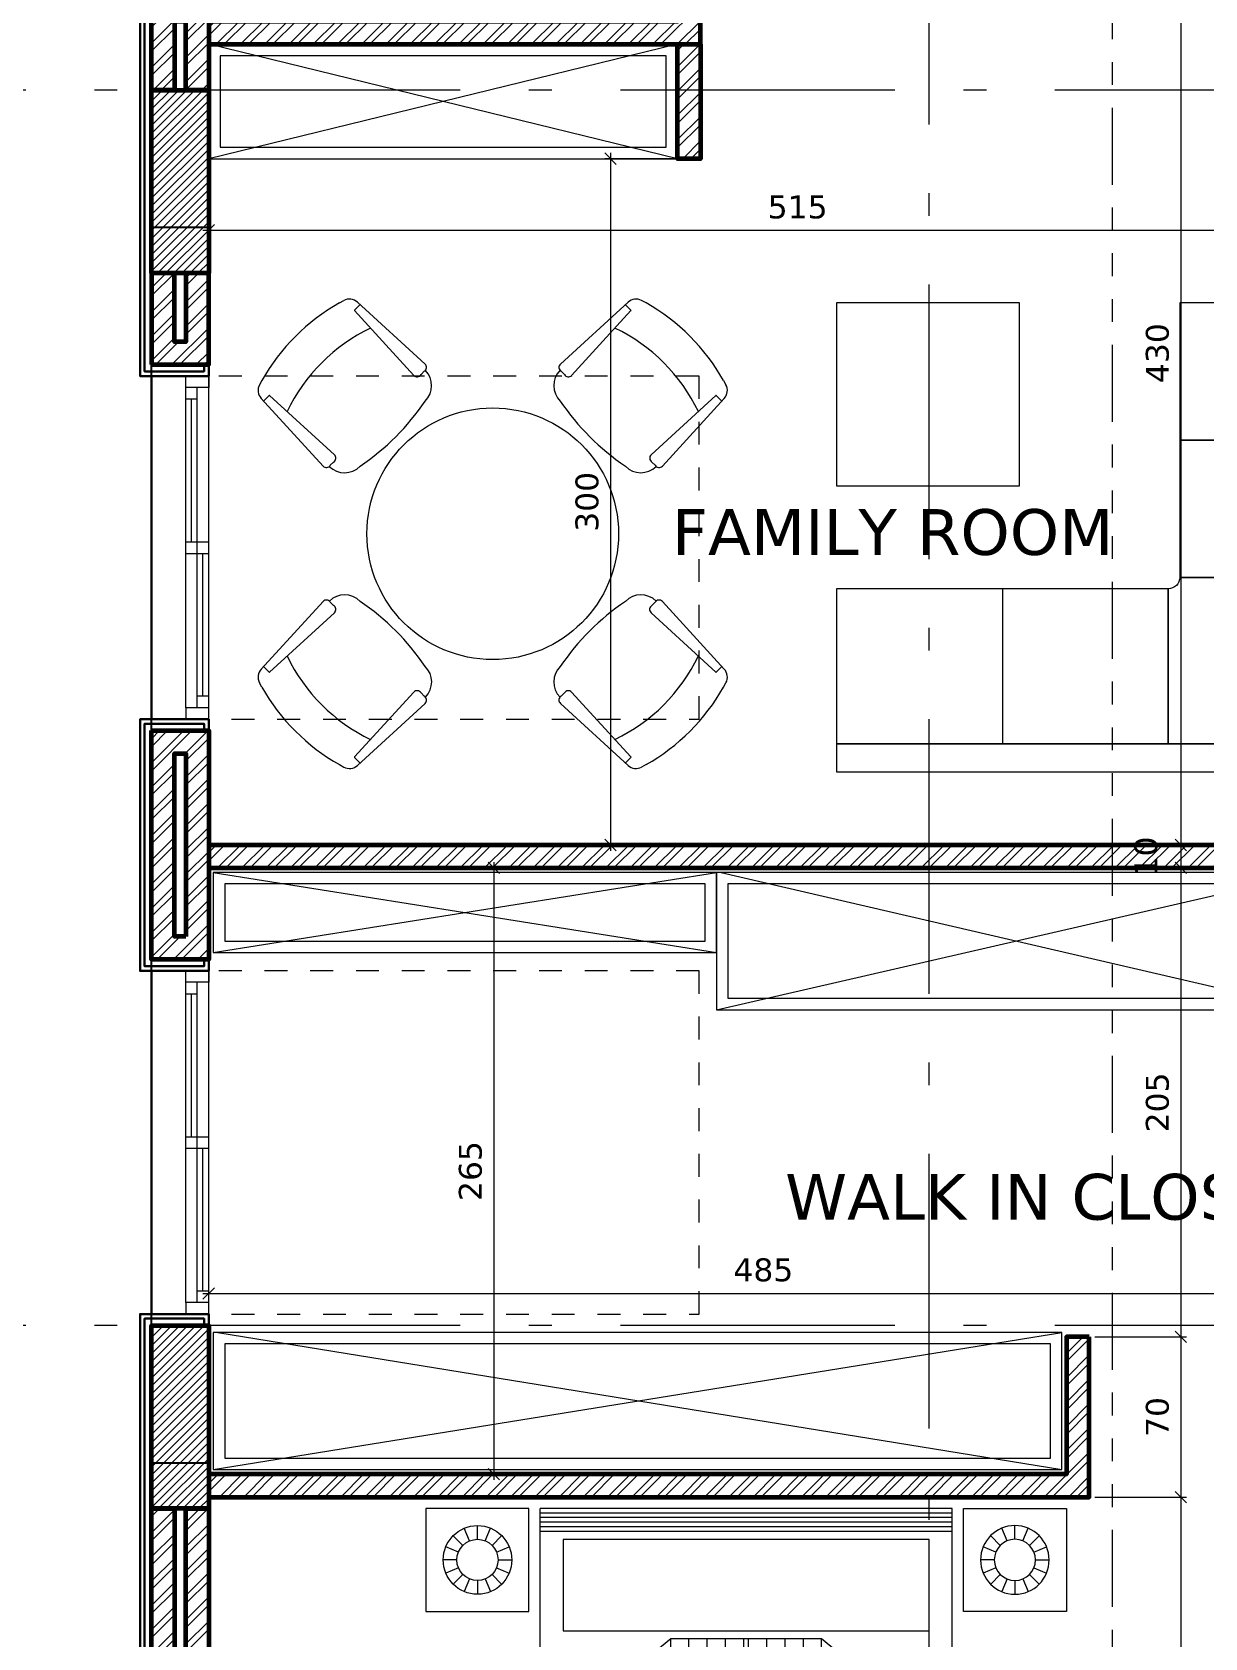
# Model space of a CAD drawing. Header units: inches. Extents: x -48 to 777, y -156 to 510.
# Drawn here: x 196.25 to 201.38, y 233.09 to 240.11 of the extents above; entities that cross this region are included whole.
import ezdxf

# ---------------------------------------------------------------- set-up
doc = ezdxf.new("R2010")
doc.units = ezdxf.units.IN
doc.header["$MEASUREMENT"] = 0
doc.set_wipeout_variables(frame=1)
for name, pattern in [('ACAD_ISO06W100', [36, 24, -3, 0, -3, 0, -3, 0, -3]), ('ACAD_ISO10W100', [18, 12, -3, 0, -3]), ('HIDDEN', [0.375, 0.25, -0.125])]:
    doc.linetypes.add(name, pattern=pattern)
doc.layers.get('Defpoints').update_dxf_attribs({"lineweight": 5})
for name, color, linetype, lineweight in [('A-AXIS', 253, 'ACAD_ISO10W100', 5), ('A-AXIS ST', 251, 'ACAD_ISO10W100', 5), ('A-DIM', 9, 'Continuous', 5), ('A-FURN1', 211, 'Continuous', 15), ('A-HIDDEN', 254, 'HIDDEN', 5), ('A-LEVELS', 139, 'Continuous', 20), ('A-LIMIT LOT', 235, 'ACAD_ISO10W100', 20), ('A-PILLARS', 1, 'Continuous', 60), ('A-TEXT', 50, 'Continuous', 15), ('A-WALLS', 7, 'Continuous', 60), ('A-WINDOWS', 4, 'Continuous', 20), ('C-STONE', 42, 'Continuous', 30), ('C-WOOD', 28, 'Continuous', 30), ('H-PILLARS', 61, 'Continuous', 5), ('H-WALLS', 51, 'Continuous', 5), ('modificat', 127, 'Continuous', 15)]:
    doc.layers.add(name, color=color, linetype=linetype, lineweight=lineweight)
doc.layers.add('HH-GREY', color=253, linetype='Continuous', lineweight=5, true_color=0x828282)
for name, color, linetype in [('pts pc', 7, 'Continuous'), ('str-columns', 3, 'Continuous'), ('str-second-slab', 5, 'Continuous')]:
    doc.layers.add(name, color=color, linetype=linetype)
doc.styles.add('2mm', font='simplex.shx', dxfattribs={"height": 0.5})
doc.styles.add('ROMAND', font='verdana.ttf')
doc.dimstyles.new('M-1.50', dxfattribs={"dimtxt": 0.1, "dimasz": 0.05, "dimexe": 0.025, "dimexo": 0.025, "dimgap": 0.05, "dimtad": 1, "dimlfac": 100, "dimrnd": 0.5, "dimzin": 9, "dimdsep": 46, "dimtxsty": 'ROMAND', "dimblk": 'OBLIQUE', "dimcen": 1, "dimdle": 0.025, "dimclrd": 256, "dimclre": 256, "dimclrt": 2, "dimadec": 0, "dimazin": 0, "dimtfac": 0.666667, "dimtmove": 2, "dimatfit": 3, "dimfxl": 0.04, "dimtolj": 1, "dimtzin": 5, "dimlwd": -1, "dimlwe": -1, "dimarcsym": 0})
pattern_1 = [(45, (-242.49175, -76.21088), (-0.053033009, 0.053033009), []), (45, (-242.4564, -76.21088), (-0.053033009, 0.053033009), [])]
pattern_2 = [(45, (0, 99), (-0.053033009, 0.053033009), []), (45, (0.035355, 99), (-0.053033009, 0.053033009), [])]

# ---------------------------------------------------------------- blocks, each defined once
blk = doc.blocks.new('*U63')
for p, q in [((50, 100), (1450, 100)), ((100, 100), (100, 50)), ((100, 75), (725, 75)), ((725, 0), (725, 100)), ((775, 0), (775, 100)), ((50, 50), (1450, 50)), ((50, 0), (1450, 0)), ((775, 25), (1400, 25)), ((1400, 0), (1400, 50))]:
    blk.add_line(p, q)
for points in [[(0, 100), (50, 100), (50, 0), (0, 0)], [(1500, 100), (1450, 100), (1450, 0), (1500, 0)]]:
    blk.add_lwpolyline(points)
blk = doc.blocks.new('*U998')
for p, q in [((50, 100), (1450, 100)), ((100, 100), (100, 50)), ((100, 75), (725, 75)), ((725, 0), (725, 100)), ((775, 0), (775, 100)), ((50, 50), (1450, 50)), ((50, 0), (1450, 0)), ((775, 25), (1400, 25)), ((1400, 0), (1400, 50))]:
    blk.add_line(p, q)
for points in [[(0, 100), (50, 100), (50, 0), (0, 0)], [(1500, 100), (1450, 100), (1450, 0), (1500, 0)]]:
    blk.add_lwpolyline(points)
blk = doc.blocks.new('AXIS')
at = {"layer": 'A-AXIS ST', "ltscale": 0.1}
for p, q in [((637.51853, 296.91777), (637.51853, 336.01919)), ((640.66853, 296.91777), (640.66853, 336.01919)), ((657.61853, 316.06777), (627.81853, 316.06777)), ((657.61853, 310.66777), (627.81853, 310.66777))]:
    blk.add_line(p, q, dxfattribs=at)
blk = doc.blocks.new('gfhnjmfg')
at = {"layer": 'A-FURN1'}
for p, q in [((607.6797, 381.8429), (605.5797, 381.8429)), ((605.5797, 380.0429), (605.5797, 381.8429)), ((606.1497, 381.2729), (606.5997, 381.8229)), ((607.6597, 381.8229), (606.5997, 381.8229)), ((607.6597, 380.0629), (607.6597, 381.8229)), ((607.6797, 380.0429), (607.6797, 381.8429)), ((605.7147, 381.7429), (606.1147, 381.7429)), ((605.7147, 380.1429), (605.7147, 381.7429)), ((606.1147, 381.7429), (606.1147, 380.1429)), ((606.1497, 380.6129), (606.1497, 381.2729)), ((606.5997, 380.0629), (606.1497, 380.6129)), ((606.1147, 380.1429), (605.7147, 380.1429)), ((607.6797, 380.0429), (605.5797, 380.0429)), ((607.6597, 380.0629), (606.5997, 380.0629))]:
    blk.add_line(p, q, dxfattribs=at)
at = {"layer": 'HH-GREY'}
for p, q in [((605.5997, 380.0429), (605.5997, 381.8429)), ((605.6197, 380.0429), (605.6197, 381.8429)), ((605.6397, 380.0429), (605.6397, 381.8429)), ((605.6597, 380.0429), (605.6597, 381.8429)), ((605.6797, 380.0429), (605.6797, 381.8429)), ((606.5997, 380.0629), (606.5997, 381.8229)), ((606.6797, 380.0629), (606.6797, 381.8229)), ((606.7597, 380.0629), (606.7597, 381.8229)), ((606.8397, 380.0629), (606.8397, 381.8229)), ((606.9197, 380.0629), (606.9197, 381.8229)), ((607.6597, 381.2729), (606.1497, 381.2729)), ((607.6597, 381.1929), (606.1497, 381.1929)), ((607.6597, 381.1129), (606.1497, 381.1129)), ((607.6597, 381.0329), (606.1497, 381.0329)), ((607.6597, 380.9529), (606.1497, 380.9529)), ((607.6597, 380.9329), (606.1497, 380.9329)), ((607.6597, 380.8529), (606.1497, 380.8529)), ((607.6597, 380.7729), (606.1497, 380.7729)), ((607.6597, 380.6929), (606.1497, 380.6929)), ((607.6597, 380.6129), (606.1497, 380.6129))]:
    blk.add_line(p, q, dxfattribs=at)
blk = doc.blocks.new('YHGFBV')
at = {"layer": 'A-FURN1'}
blk.add_line((189.8103, 134.8875), (190.488, 134.8875), dxfattribs=at)
at = {"layer": 'A-FURN1', "extrusion": (0, 0, -1)}
for points in [[(-190.6103, 134.1625), (-190.6103, 136.4125, -0.414214), (-190.5603, 136.4625), (-188.6103, 136.4625, -0.414214), (-188.5603, 136.4125), (-188.5603, 136.3403), (-190.438, 136.3403, 0.414214), (-190.488, 136.2903), (-190.488, 134.1625), (-190.488, 134.1625), (-190.488, 134.1625)], [(-190.488, 135.6125), (-190.488, 136.2903, -0.414214), (-190.438, 136.3403), (-189.7603, 136.3403), (-189.7603, 135.6625, 0.414214), (-189.8103, 135.6125)]]:
    blk.add_lwpolyline(points, format="xyb", close=True, dxfattribs=at)
for points in [[(-189.1603, 136.3403), (-188.5603, 136.3403), (-188.5603, 135.6625), (-189.1603, 135.6625)], [(-189.7603, 136.3403), (-189.1603, 136.3403), (-189.1603, 135.6625), (-189.7603, 135.6625)], [(-190.488, 134.1625), (-190.488, 135.6125), (-189.8103, 135.6125), (-189.8103, 134.1625)]]:
    blk.add_lwpolyline(points, close=True, dxfattribs=at)
at = {"layer": 'A-FURN1'}
blk.add_lwpolyline([(189.3603, 134.9625), (188.5603, 134.9625), (188.5603, 134.1625), (189.3603, 134.1625)], close=True, dxfattribs=at)
blk = doc.blocks.new('dgfhfjftdr')
for p, q in [((625.8405, 371.6693), (625.8404, 371.6414)), ((626.4171, 371.6775), (625.8677, 371.7032)), ((626.3957, 371.6312), (626.3958, 371.6784)), ((626.394, 371.6295), (625.8675, 371.6074)), ((626.4903, 371.5975), (626.4818, 371.6265)), ((625.8385, 370.8722), (625.8386, 370.9)), ((626.3923, 370.9093), (625.8658, 370.9339)), ((626.3939, 370.9075), (626.3938, 370.8584)), ((626.4887, 370.9407), (626.48, 370.9118)), ((626.4151, 370.8612), (625.8656, 370.8381))]:
    blk.add_line(p, q)
at = {"extrusion": (0, 0, -1)}
for centre, major_axis, start_param, end_param in [((625.841, 371.5474), (0.0926, 0.0926), 3.923254, 5.487744), ((625.8667, 371.6345), (0.0192, 0.0192), 2.326718, 4.18278), ((625.8668, 371.676), (0.0192, 0.0192), 3.676099, 5.532161), ((626.4138, 371.6066), (0.0501, 0.0501), -0.738611, 0.501265), ((627.1695, 371.2675), (1.0507, 1.0507), 3.74268, 4.116199), ((625.2447, 371.272), (0.754, 0.754), 0.449496, 1.125822), ((626.3939, 371.6312), (0.00125, 0.00125), 0.787847, 2.314305), ((625.3074, 371.272), (0.8675, 0.8675), 0.516881, 1.058813), ((625.8397, 370.994), (0.0926, 0.0926), 2.371136, 3.935625), ((625.8648, 370.8653), (0.0192, 0.0192), 2.326718, 4.18278), ((625.8649, 370.9068), (0.0192, 0.0192), 3.676099, 5.532161), ((626.3922, 370.9075), (0.00125, 0.00125), -0.738611, 0.787847), ((626.4121, 370.932), (0.0501, 0.0501), 1.074429, 2.314305)]:
    blk.add_ellipse(centre, major_axis=major_axis, ratio=1, start_param=start_param, end_param=end_param, dxfattribs=at)
blk = doc.blocks.new('*U1016')
at = {"layer": 'A-FURN1', "extrusion": (0, 0, -1), "xscale": 0.7290000000000001, "yscale": 0.7290000000000001, "zscale": 0.7290000000000001, "rotation": 135.1403070107378}
blk.add_blockref('dgfhfjftdr', (514.4502, -130.1048), dxfattribs=at)
blk = doc.blocks.new('*U1017')
at = {"layer": 'A-FURN1', "color": 0, "linetype": 'ByBlock', "lineweight": -2, "transparency": 16777216}
for p, rotation in [((197.5248, 139.5982), 90.00000000000001), ((197.5242, 138.3112), 180), ((198.8112, 138.3106), 270)]:
    blk.add_blockref('*U1016', p, dxfattribs=dict(at, rotation=rotation))
blk.add_blockref('*U1016', (198.8119, 139.5976), dxfattribs=at)
blk = doc.blocks.new('dzhgjfcgxbf')
for p, q in [((631.6, 370.288), (631.562, 370.381)), ((631.657, 370.3), (631.657, 370.4)), ((631.715, 370.288), (631.753, 370.381)), ((631.519, 370.207), (631.426, 370.245)), ((631.551, 370.256), (631.481, 370.326)), ((631.764, 370.256), (631.834, 370.326)), ((631.796, 370.207), (631.888, 370.245)), ((631.507, 370.15), (631.407, 370.15)), ((631.807, 370.15), (631.907, 370.15)), ((631.519, 370.092), (631.426, 370.054)), ((631.551, 370.044), (631.481, 369.973)), ((631.6, 370.011), (631.562, 369.919)), ((631.715, 370.011), (631.753, 369.919)), ((631.764, 370.044), (631.834, 369.973)), ((631.796, 370.092), (631.888, 370.054)), ((631.657, 370), (631.657, 369.9))]:
    blk.add_line(p, q)
for radius in [0.25, 0.15]:
    blk.add_circle((631.657, 370.15), radius)
blk = doc.blocks.new('_Oblique')
at = {"color": 0, "linetype": 'ByBlock', "lineweight": -2}
blk.add_line((-0.5, -0.5), (0.5, 0.5), dxfattribs=at)
blk = doc.blocks.new('*D1042')
at = {"layer": 'A-DIM', "transparency": 16777216}
for p, q in [((197.0018, 239.2438), (202.2018, 239.2438)), ((197.0268, 239.2596), (197.0268, 239.2188)), ((202.1768, 239.2596), (202.1768, 239.2188))]:
    blk.add_line(p, q, dxfattribs=at)
at = {"layer": 'Defpoints', "color": 0, "transparency": 16777216}
for p in [(197.0268, 239.2846), (202.1768, 239.2846), (202.1768, 239.2438)]:
    blk.add_point(p, dxfattribs=at)
at = {"layer": 'A-DIM', "transparency": 16777216, "xscale": 0.05, "yscale": 0.05, "zscale": 0.05, "rotation": 180}
blk.add_blockref('_Oblique', (197.0268, 239.2438), dxfattribs=at)
at = {"layer": 'A-DIM', "transparency": 16777216, "xscale": 0.05, "yscale": 0.05, "zscale": 0.05}
blk.add_blockref('_Oblique', (202.1768, 239.2438), dxfattribs=at)
at = {"layer": 'A-DIM', "color": 2, "transparency": 16777216, "insert": (199.6018, 239.345), "char_height": 0.1, "attachment_point": 5, "style": 'ROMAND'}
blk.add_mtext('\\A1;515', dxfattribs=at)
blk = doc.blocks.new('*D1045')
at = {"layer": 'A-DIM', "transparency": 16777216}
for p, q in [((201.367, 240.8569), (201.2523, 240.8569)), ((201.2773, 240.8819), (201.2773, 236.5319)), ((201.5771, 236.5569), (201.2523, 236.5569))]:
    blk.add_line(p, q, dxfattribs=at)
at = {"layer": 'Defpoints', "color": 0, "transparency": 16777216}
for p in [(201.392, 240.8569), (201.2773, 236.5569), (201.6021, 236.5569)]:
    blk.add_point(p, dxfattribs=at)
at = {"layer": 'A-DIM', "transparency": 16777216, "xscale": 0.05, "yscale": 0.05, "zscale": 0.05}
for p, rotation in [((201.2773, 240.8569), 90), ((201.2773, 236.5569), 270)]:
    blk.add_blockref('_Oblique', p, dxfattribs=dict(at, rotation=rotation))
at = {"layer": 'A-DIM', "color": 2, "transparency": 16777216, "insert": (201.1752, 238.7069), "char_height": 0.1, "attachment_point": 5, "rotation": 90, "style": 'ROMAND'}
blk.add_mtext('\\A1;430', dxfattribs=at)
blk = doc.blocks.new('*D1046')
at = {"layer": 'A-DIM', "transparency": 16777216}
for p, q in [((201.5771, 236.5569), (201.2523, 236.5569)), ((201.2773, 236.5819), (201.2773, 236.4319)), ((201.5949, 236.4569), (201.2523, 236.4569))]:
    blk.add_line(p, q, dxfattribs=at)
at = {"layer": 'Defpoints', "color": 0, "transparency": 16777216}
for p in [(201.6021, 236.5569), (201.2773, 236.4569), (201.6199, 236.4569)]:
    blk.add_point(p, dxfattribs=at)
at = {"layer": 'A-DIM', "transparency": 16777216, "xscale": 0.05, "yscale": 0.05, "zscale": 0.05}
for p, rotation in [((201.2773, 236.5569), 90), ((201.2773, 236.4569), 270)]:
    blk.add_blockref('_Oblique', p, dxfattribs=dict(at, rotation=rotation))
at = {"layer": 'A-DIM', "color": 2, "transparency": 16777216, "insert": (201.1252, 236.5069), "char_height": 0.1, "attachment_point": 5, "rotation": 90, "style": 'ROMAND'}
blk.add_mtext('\\A1;10', dxfattribs=at)
blk = doc.blocks.new('*D1047')
at = {"layer": 'A-DIM', "transparency": 16777216}
for p, q in [((201.2773, 236.4819), (201.2773, 234.3819)), ((201.5949, 236.4569), (201.2523, 236.4569)), ((200.9018, 234.4069), (201.3023, 234.4069))]:
    blk.add_line(p, q, dxfattribs=at)
at = {"layer": 'Defpoints', "color": 0, "transparency": 16777216}
for p in [(201.6199, 236.4569), (200.8768, 234.4069), (201.2773, 234.4069)]:
    blk.add_point(p, dxfattribs=at)
at = {"layer": 'A-DIM', "transparency": 16777216, "xscale": 0.05, "yscale": 0.05, "zscale": 0.05}
for p, rotation in [((201.2773, 236.4569), 90), ((201.2773, 234.4069), 270)]:
    blk.add_blockref('_Oblique', p, dxfattribs=dict(at, rotation=rotation))
at = {"layer": 'A-DIM', "color": 2, "transparency": 16777216, "insert": (201.1752, 235.4319), "char_height": 0.1, "attachment_point": 5, "rotation": 90, "style": 'ROMAND'}
blk.add_mtext('\\A1;205', dxfattribs=at)
blk = doc.blocks.new('*D1048')
at = {"layer": 'A-DIM', "transparency": 16777216}
for p, q in [((201.2773, 234.4319), (201.2773, 233.6819)), ((200.9018, 234.4069), (201.3023, 234.4069)), ((200.9018, 233.7069), (201.3023, 233.7069))]:
    blk.add_line(p, q, dxfattribs=at)
at = {"layer": 'Defpoints', "color": 0, "transparency": 16777216}
for p in [(200.8768, 234.4069), (200.8768, 233.7069), (201.2773, 233.7069)]:
    blk.add_point(p, dxfattribs=at)
at = {"layer": 'A-DIM', "transparency": 16777216, "xscale": 0.05, "yscale": 0.05, "zscale": 0.05}
for p, rotation in [((201.2773, 234.4069), 90), ((201.2773, 233.7069), 270)]:
    blk.add_blockref('_Oblique', p, dxfattribs=dict(at, rotation=rotation))
at = {"layer": 'A-DIM', "color": 2, "transparency": 16777216, "insert": (201.1752, 234.0569), "char_height": 0.1, "attachment_point": 5, "rotation": 90, "style": 'ROMAND'}
blk.add_mtext('\\A1;70', dxfattribs=at)
blk = doc.blocks.new('*D1049')
at = {"layer": 'A-DIM', "transparency": 16777216}
for p, q in [((201.2773, 233.7319), (201.2773, 228.8319)), ((200.9018, 233.7069), (201.3023, 233.7069)), ((201.1911, 228.8569), (201.3023, 228.8569))]:
    blk.add_line(p, q, dxfattribs=at)
at = {"layer": 'Defpoints', "color": 0, "transparency": 16777216}
for p in [(200.8768, 233.7069), (201.1661, 228.8569), (201.2773, 228.8569)]:
    blk.add_point(p, dxfattribs=at)
at = {"layer": 'A-DIM', "transparency": 16777216, "xscale": 0.05, "yscale": 0.05, "zscale": 0.05}
for p, rotation in [((201.2773, 233.7069), 90), ((201.2773, 228.8569), 270)]:
    blk.add_blockref('_Oblique', p, dxfattribs=dict(at, rotation=rotation))
at = {"layer": 'A-DIM', "color": 2, "transparency": 16777216, "insert": (201.175, 231.2819), "char_height": 0.1, "attachment_point": 5, "rotation": 90, "style": 'ROMAND'}
blk.add_mtext('\\A1;485', dxfattribs=at)
blk = doc.blocks.new('*D1073')
at = {"layer": 'A-DIM', "transparency": 16777216}
for p, q in [((197.0018, 234.5969), (201.9018, 234.5969)), ((197.0268, 234.5319), (197.0268, 234.6219)), ((201.8768, 234.5319), (201.8768, 234.6219))]:
    blk.add_line(p, q, dxfattribs=at)
at = {"layer": 'Defpoints', "color": 0, "transparency": 16777216}
for p in [(201.8768, 234.5969), (197.0268, 234.5069), (201.8768, 234.5069)]:
    blk.add_point(p, dxfattribs=at)
at = {"layer": 'A-DIM', "transparency": 16777216, "xscale": 0.05, "yscale": 0.05, "zscale": 0.05, "rotation": 180}
blk.add_blockref('_Oblique', (197.0268, 234.5969), dxfattribs=at)
at = {"layer": 'A-DIM', "transparency": 16777216, "xscale": 0.05, "yscale": 0.05, "zscale": 0.05}
blk.add_blockref('_Oblique', (201.8768, 234.5969), dxfattribs=at)
at = {"layer": 'A-DIM', "color": 2, "transparency": 16777216, "insert": (199.4518, 234.6992), "char_height": 0.1, "attachment_point": 5, "style": 'ROMAND'}
blk.add_mtext('\\A1;485', dxfattribs=at)
blk = doc.blocks.new('*D1086')
at = {"layer": 'A-DIM', "transparency": 16777216}
for p, q in [((199.1518, 239.5569), (198.7584, 239.5569)), ((198.7834, 239.5819), (198.7834, 236.5319)), ((199.0518, 236.5569), (198.7584, 236.5569))]:
    blk.add_line(p, q, dxfattribs=at)
at = {"layer": 'Defpoints', "color": 0, "transparency": 16777216}
for p in [(199.1768, 239.5569), (198.7834, 236.5569), (199.0768, 236.5569)]:
    blk.add_point(p, dxfattribs=at)
at = {"layer": 'A-DIM', "transparency": 16777216, "xscale": 0.05, "yscale": 0.05, "zscale": 0.05}
for p, rotation in [((198.7834, 239.5569), 90), ((198.7834, 236.5569), 270)]:
    blk.add_blockref('_Oblique', p, dxfattribs=dict(at, rotation=rotation))
at = {"layer": 'A-DIM', "color": 2, "transparency": 16777216, "insert": (198.6813, 238.0569), "char_height": 0.1, "attachment_point": 5, "rotation": 90, "style": 'ROMAND'}
blk.add_mtext('\\A1;300', dxfattribs=at)
blk = doc.blocks.new('*D1087')
at = {"layer": 'A-DIM', "transparency": 16777216}
for p, q in [((198.2735, 236.4819), (198.2735, 233.7819)), ((198.4908, 236.4569), (198.2485, 236.4569)), ((198.4908, 233.8069), (198.2485, 233.8069))]:
    blk.add_line(p, q, dxfattribs=at)
at = {"layer": 'Defpoints', "color": 0, "transparency": 16777216}
for p in [(198.5158, 236.4569), (198.2735, 233.8069), (198.5158, 233.8069)]:
    blk.add_point(p, dxfattribs=at)
at = {"layer": 'A-DIM', "transparency": 16777216, "xscale": 0.05, "yscale": 0.05, "zscale": 0.05}
for p, rotation in [((198.2735, 236.4569), 90), ((198.2735, 233.8069), 270)]:
    blk.add_blockref('_Oblique', p, dxfattribs=dict(at, rotation=rotation))
at = {"layer": 'A-DIM', "color": 2, "transparency": 16777216, "insert": (198.1714, 235.1319), "char_height": 0.1, "attachment_point": 5, "rotation": 90, "style": 'ROMAND'}
blk.add_mtext('\\A1;265', dxfattribs=at)
blk = doc.blocks.new('LOT 688  TOPOGRAPHIC PLAN')
at = {"layer": 'A-LEVELS', "linetype": 'Continuous'}
blk.add_lwpolyline([(-315990.01092, -27915.92436), (-315989.41109, -27916.10988), (-315988.22172, -27916.59752), (-315987.639, -27916.76802), (-315987.35147, -27916.80639), (-315987.06683, -27916.80263), (-315986.7853, -27916.74858), (-315986.50938, -27916.63741), (-315986.26012, -27916.47485), (-315986.04446, -27916.27165), (-315985.68411, -27915.78224)], dxfattribs=at)
at = {"layer": 'A-LEVELS', "color": 209, "linetype": 'Continuous'}
blk.add_lwpolyline([(-315987.3139, -27924.71456), (-315987.0728, -27924.53599), (-315986.63945, -27924.05385), (-315986.25778, -27923.53972), (-315985.91179, -27923.05221), (-315985.58565, -27922.55544), (-315985.26302, -27922.01262), (-315984.91153, -27921.46935), (-315984.70889, -27921.24231), (-315984.47953, -27921.07004), (-315984.21712, -27920.9705), (-315983.9239, -27920.93551), (-315983.29488, -27920.90163), (-315982.66807, -27920.74485), (-315982.05416, -27920.48321), (-315980.86908, -27919.86169), (-315980.29989, -27919.60995), (-315979.74761, -27919.46966), (-315979.47813, -27919.4582), (-315979.21324, -27919.49488), (-315978.95308, -27919.58647)], dxfattribs=at)
at = {"layer": 'pts pc', "linetype": 'Continuous'}
for points in [[(-315986.215, -27916.93263), (-315986.92578, -27917.63583)], [(-315986.21879, -27917.63962), (-315986.92199, -27916.92884)], [(-315984.58566, -27917.61838), (-315985.29644, -27918.32158)], [(-315984.58945, -27918.32537), (-315985.29265, -27917.61459)]]:
    blk.add_lwpolyline(points, dxfattribs=at)
at = {"layer": 'pts pc', "color": 1, "char_height": 0.5, "width": 3.0714286, "attachment_point": 1, "rotation": 359.692852, "style": '2mm'}
for s, insert in [('\\Fsimplex.shx;\\W1.0000000000;\\T1.0000000000;\\o\\l95.922', (-315986.06906, -27917.03692)), ('\\Fsimplex.shx;\\W1.0000000000;\\T1.0000000000;\\o\\l95.496', (-315984.43971, -27917.72266))]:
    blk.add_mtext(s, dxfattribs=dict(at, insert=insert))
at = {"linetype": 'Continuous'}
blk.add_wipeout([(-315996.80172, -27893.57917), (-315969.32038, -27896.23659), (-315969.32038, -27930.53073), (-315964.08799, -27936.87852), (-315964.6636, -27941.43051), (-315970.22923, -27937.16678), (-315985.1164, -27950.2257)], dxfattribs=at).dxf.layer = 'A-LIMIT LOT'

msp = doc.modelspace()

# ---------------------------------------------------------------- block references
at = {"layer": 'pts pc'}
msp.add_blockref('LOT 688  TOPOGRAPHIC PLAN', (316183.44716, 28156.10823), dxfattribs=at)

# ---------------------------------------------------------------- next in the draw order: hatches: boundary and pattern name
at = {"layer": 'H-PILLARS', "linetype": 'Continuous'}
h = msp.add_hatch(dxfattribs=at)
h.set_pattern_fill('ANSI31', color=256, scale=0.2)
h.set_pattern_definition([(45, (-348.529807, -73.60263), (-0.0176776695, 0.0176776695), [])])
h.paths.add_polyline_path([(197.02678, 239.05688), (196.77678, 239.05688), (196.77678, 239.85688), (197.02678, 239.85688)])
h = msp.add_hatch(dxfattribs=at)
h.set_pattern_fill('ANSI31', color=256, scale=0.2)
h.set_pattern_definition([(45, (-341.472726, -76.36929), (-0.0176776695, 0.0176776695), [])])
h.paths.add_polyline_path([(197.02678, 233.65688), (196.77678, 233.65688), (196.77678, 234.45688), (197.02678, 234.45688)])
at = {"layer": 'H-WALLS'}
h = msp.add_hatch(dxfattribs=at)
h.set_pattern_fill('ANSI32', color=256, scale=0.2)
h.set_pattern_definition(pattern_2)
h.paths.add_polyline_path([(199.17678, 241.83688), (199.07678, 241.83688), (199.07678, 240.15688), (197.02678, 240.15688), (197.02678, 240.05688), (199.17678, 240.05688)])
h = msp.add_hatch(dxfattribs=at)
h.set_pattern_fill('ANSI32', color=256, scale=0.2)
h.set_pattern_definition([(45, (-341.49175, -76.21088), (-0.053033009, 0.053033009), []), (45, (-341.4564, -76.21088), (-0.053033009, 0.053033009), [])])
h.paths.add_polyline_path([(196.77678, 240.25688), (197.02678, 240.25688), (197.02678, 239.85688), (196.92678, 239.85688), (196.92678, 240.15688), (196.87678, 240.15688), (196.87678, 239.85688), (196.77678, 239.85688)])
h = msp.add_hatch(dxfattribs=at)
h.set_pattern_fill('ANSI32', color=256, scale=0.2)
h.set_pattern_definition([(45, (0.1, 99), (-0.053033009, 0.053033009), []), (45, (0.135355, 99), (-0.053033009, 0.053033009), [])])
h.paths.add_polyline_path([(199.17678, 240.05688), (199.17678, 239.55688), (199.07678, 239.55688), (199.07678, 240.05688)])
h = msp.add_hatch(dxfattribs=at)
h.set_pattern_fill('ANSI32', color=256, scale=0.2)
h.set_pattern_definition([(45, (-242.49175, -75.860885), (-0.053033009, 0.053033009), []), (45, (-242.4564, -75.860885), (-0.053033009, 0.053033009), [])])
h.paths.add_polyline_path([(196.77678, 238.65688), (197.02678, 238.65688), (197.02678, 239.05688), (196.92678, 239.05688), (196.92678, 238.75688), (196.87678, 238.75688), (196.87678, 239.05688), (196.77678, 239.05688)])
h = msp.add_hatch(dxfattribs=at)
h.set_pattern_fill('ANSI32', color=256, scale=0.2)
h.set_pattern_definition([(45, (-331.3335, -76.41088), (-0.053033009, 0.053033009), []), (45, (-331.29815, -76.41088), (-0.053033009, 0.053033009), [])])
h.paths.add_polyline_path([(196.92678, 236.15688), (196.87678, 236.15688), (196.87678, 236.95688), (196.92678, 236.95688)], flags=16)
h.paths.add_polyline_path([(196.77678, 237.05688), (197.02678, 237.05688), (197.02678, 236.05688), (196.77678, 236.05688)])
h = msp.add_hatch(dxfattribs=at)
h.set_pattern_fill('ANSI32', color=256, scale=0.2)
h.set_pattern_definition(pattern_2)
h.paths.add_polyline_path([(203.97678, 236.55688), (197.02678, 236.55688), (197.02678, 236.45688), (203.97678, 236.45688)])
h = msp.add_hatch(dxfattribs=at)
h.set_pattern_fill('ANSI32', color=256, scale=0.2)
h.set_pattern_definition(pattern_2)
h.paths.add_polyline_path([(200.87678, 234.40688), (200.77678, 234.40688), (200.77678, 233.80688), (197.02678, 233.80688), (197.02678, 233.70688), (200.87678, 233.70689)])
h = msp.add_hatch(dxfattribs=at)
h.set_pattern_fill('ANSI32', color=256, scale=0.2)
h.set_pattern_definition(pattern_1)
h.paths.add_polyline_path([(196.77678, 233.65688), (196.87678, 233.65688), (196.87678, 228.85688), (196.77678, 228.85688)])
h = msp.add_hatch(dxfattribs=at)
h.set_pattern_fill('ANSI32', color=256, scale=0.2)
h.set_pattern_definition(pattern_1)
h.paths.add_polyline_path([(196.92678, 233.65688), (197.02678, 233.65688), (197.02678, 228.85688), (196.92678, 228.85688)])

# ---------------------------------------------------------------- next in the draw order: linework, layer by layer
at = {"layer": 'A-AXIS', "linetype": 'ACAD_ISO06W100', "ltscale": 0.014}
msp.add_lwpolyline([(200.97678, 261.53523), (200.97678, 206.99672)], dxfattribs=at)
at = {"layer": 'A-FURN1', "extrusion": (0, 0, -1)}
for points in [[(-197.97678, 233.65689), (-197.97678, 233.20689), (-198.42678, 233.20688), (-198.42678, 233.65688)], [(-200.77678, 233.65689), (-200.77678, 233.20689), (-200.32678, 233.20688), (-200.32678, 233.65688)]]:
    msp.add_lwpolyline(points, close=True, dxfattribs=at)
at = {"layer": 'A-FURN1'}
msp.add_circle((198.26868, 237.91736), 0.55, dxfattribs=at)
at = {"layer": 'A-HIDDEN', "linetype": 'HIDDEN', "ltscale": 0.3}
for points in [[(196.72678, 237.10688), (199.17102, 237.10688), (199.17102, 238.60688), (196.72678, 238.60688)], [(196.72678, 234.50688), (199.17102, 234.50688), (199.17102, 236.00688), (196.72678, 236.00688)]]:
    msp.add_lwpolyline(points, dxfattribs=at)
at = {"layer": 'A-PILLARS'}
for points in [[(197.02678, 239.05688), (196.77678, 239.05688), (196.77678, 239.85688), (197.02678, 239.85688)], [(197.02678, 233.65688), (196.77678, 233.65688), (196.77678, 234.45688), (197.02678, 234.45688)]]:
    msp.add_lwpolyline(points, close=True, dxfattribs=at)
at = {"layer": 'A-WALLS', "linetype": 'Continuous'}
for points in [[(199.17678, 241.83688), (199.07678, 241.83688), (199.07678, 240.15688), (197.02678, 240.15688), (197.02678, 240.05688), (199.17678, 240.05688)], [(200.87678, 234.40688), (200.77678, 234.40688), (200.77678, 233.80688), (197.02678, 233.80688), (197.02678, 233.70688), (200.87678, 233.70689)], [(196.77678, 233.65688), (196.87678, 233.65688), (196.87678, 228.85688), (196.77678, 228.85688)], [(196.92678, 233.65688), (197.02678, 233.65688), (197.02678, 228.85688), (196.92678, 228.85688)]]:
    msp.add_lwpolyline(points, close=True, dxfattribs=at)
at = {"layer": 'A-WALLS'}
for points in [[(196.77678, 240.25688), (197.02678, 240.25688), (197.02678, 239.85688), (196.92678, 239.85688), (196.92678, 240.15688), (196.87678, 240.15688), (196.87678, 239.85688), (196.77678, 239.85688)], [(199.17678, 240.05688), (199.17678, 239.55688), (199.07678, 239.55688), (199.07678, 240.05688)], [(196.77678, 238.65688), (197.02678, 238.65688), (197.02678, 239.05688), (196.92678, 239.05688), (196.92678, 238.75688), (196.87678, 238.75688), (196.87678, 239.05688), (196.77678, 239.05688)], [(196.77678, 237.05688), (197.02678, 237.05688), (197.02678, 236.05688), (196.77678, 236.05688)], [(196.92678, 236.15688), (196.87678, 236.15688), (196.87678, 236.95688), (196.92678, 236.95688)], [(203.97678, 236.55688), (197.02678, 236.55688), (197.02678, 236.45688), (203.97678, 236.45688)]]:
    msp.add_lwpolyline(points, close=True, dxfattribs=at)
at = {"layer": 'C-STONE', "linetype": 'Continuous'}
for points in [[(197.02678, 240.25688), (197.02678, 240.30688), (196.72678, 240.30688), (196.72678, 238.60688), (197.02678, 238.60688), (197.02678, 238.65688)], [(197.00678, 240.25688), (197.00678, 240.28688), (196.74678, 240.28688), (196.74678, 238.62688), (197.00678, 238.62688), (197.00678, 238.65688)], [(197.02678, 237.05688), (197.02678, 237.10688), (196.72678, 237.10688), (196.72678, 236.00688), (197.02678, 236.00688), (197.02678, 236.05688)], [(197.00678, 237.05688), (197.00678, 237.08688), (196.74678, 237.08688), (196.74678, 236.02688), (197.00678, 236.02688), (197.00678, 236.05688)], [(197.02678, 234.45688), (197.02678, 234.50688), (196.72678, 234.50688), (196.72678, 228.55688), (198.55775, 228.55688), (198.55775, 228.85688), (198.50775, 228.85688)], [(197.00678, 234.45688), (197.00678, 234.48688), (196.74678, 234.48688), (196.74678, 228.57688), (198.53775, 228.57688), (198.53775, 228.83688), (198.50775, 228.83688)]]:
    msp.add_lwpolyline(points, dxfattribs=at)
at = {"layer": 'C-WOOD'}
for p, q in [((196.77678, 237.10688), (196.77678, 238.60688)), ((196.77678, 234.50688), (196.77678, 236.00688))]:
    msp.add_line(p, q, dxfattribs=at)
at = {"layer": 'modificat'}
for p, q in [((199.07678, 239.55688), (197.02678, 240.05688)), ((199.07678, 240.05688), (197.02678, 239.55688)), ((197.04678, 236.43688), (199.24678, 236.08688)), ((197.04678, 236.08688), (199.24678, 236.43688)), ((199.24678, 235.83688), (201.85678, 236.43688)), ((199.26678, 236.43688), (201.85678, 235.83688)), ((197.04678, 233.82688), (200.75678, 234.42688)), ((197.06678, 234.42688), (200.75678, 233.82688))]:
    msp.add_line(p, q, dxfattribs=at)
for points in [[(199.07678, 240.05688), (197.02678, 240.05688), (197.02678, 239.55688), (199.07678, 239.55688)], [(199.02678, 240.00688), (197.07678, 240.00688), (197.07678, 239.60688), (199.02678, 239.60688)], [(197.04678, 236.08688), (199.24678, 236.08688), (199.24678, 236.43688), (197.04678, 236.43688)], [(199.24678, 235.83688), (201.85678, 235.83688), (201.85678, 236.43688), (199.24678, 236.43688)], [(197.09678, 236.13688), (199.19678, 236.13688), (199.19678, 236.38688), (197.09678, 236.38688)], [(199.29678, 235.88688), (201.80678, 235.88688), (201.80678, 236.38688), (199.29678, 236.38688)], [(197.04678, 233.82688), (200.75678, 233.82688), (200.75678, 234.42688), (197.04678, 234.42688)], [(197.09678, 233.87688), (200.70678, 233.87688), (200.70678, 234.37688), (197.09678, 234.37688)]]:
    msp.add_lwpolyline(points, close=True, dxfattribs=at)
at = {"layer": 'str-columns'}
for points in [[(196.77678, 239.25688), (197.02678, 239.25688), (197.02678, 239.85688), (196.77678, 239.85688)], [(196.77678, 233.85688), (197.02678, 233.85688), (197.02678, 234.45688), (196.77678, 234.45688)]]:
    msp.add_lwpolyline(points, close=True, dxfattribs=at)
at = {"layer": 'str-second-slab'}
msp.add_lwpolyline([(209.57678, 240.95682), (209.57678, 228.60688), (209.07678, 228.60688), (209.07678, 226.70688), (204.5458, 226.70688), (204.5458, 226.70688), (201.80775, 226.70688), (201.80775, 226.70688), (197.32678, 226.70688), (197.32678, 228.60688), (196.77678, 228.60688), (196.77678, 240.97688)], dxfattribs=at)

# ---------------------------------------------------------------- next in the draw order: block references
at = {"layer": 'A-DIM'}
msp.add_blockref('AXIS', (-440.49175, -76.21088), dxfattribs=at)
at = {"layer": 'A-FURN1'}
msp.add_blockref('*U1017', (0.10064, 98.96299), dxfattribs=at)
at = {"layer": 'A-FURN1', "rotation": 270}
msp.add_blockref('YHGFBV', (65.6098, 427.48695), dxfattribs=at)
at = {"layer": 'A-FURN1', "extrusion": (0, 0, -1), "rotation": 269.999999998665}
msp.add_blockref('gfhnjmfg', (-580.31965, 839.23658), dxfattribs=at)
at = {"layer": 'A-FURN1', "extrusion": (0, 0, -1), "yscale": 0.5999999999999998, "zscale": 0.5999999999999998}
for p, xscale, rotation in [((23.88593, 612.42755), -0.5999999999999998, 90.00030963453793), ((-422.63949, 612.42755), 0.5999999999999998, 269.9996903654621)]:
    msp.add_blockref('dzhgjfcgxbf', p, dxfattribs=dict(at, xscale=xscale, rotation=rotation))
at = {"layer": 'A-WINDOWS', "xscale": -0.0009999999999906004, "yscale": 0.0009999999999906004, "zscale": 0.0009999999999906004}
for name, p, rotation in [('*U998', (196.92678, 237.10688), 270.0000000222), ('*U63', (196.92678, 234.50688), 269.9999999971884)]:
    msp.add_blockref(name, p, dxfattribs=dict(at, rotation=rotation))

# ---------------------------------------------------------------- next in the draw order: texts
at = {"layer": 'A-TEXT', "char_height": 0.2, "attachment_point": 9, "style": 'ROMAND'}
for s, insert, width in [('FAMILY ROOM', (200.98195, 237.82124), 2.4947222), ('WALK IN CLOSET', (201.87445, 234.9156), 3.6942321)]:
    msp.add_mtext(s, dxfattribs=dict(at, insert=insert, width=width))

# ---------------------------------------------------------------- next in the draw order: dimensions: what is measured, and where the dimension line sits
at = {"layer": 'A-DIM'}
for base, p1, p2, picture, middle in [((201.27726, 236.55688), (201.39202, 240.85688), (201.60212, 236.55688), '*D1045', (201.17517, 238.70688)), ((198.78339, 236.55688), (199.17678, 239.55688), (199.07678, 236.55688), '*D1086', (198.68131, 238.05688)), ((201.27726, 236.45688), (201.60212, 236.55688), (201.6199, 236.45688), '*D1046', (201.12521, 236.50688)), ((198.27352, 233.80688), (198.51579, 236.45688), (198.51579, 233.80688), '*D1087', (198.17144, 235.13188)), ((201.27726, 234.40688), (201.6199, 236.45688), (200.87678, 234.40688), '*D1047', (201.17517, 235.43188)), ((201.27726, 233.70689), (200.87678, 234.40688), (200.87678, 233.70689), '*D1048', (201.17521, 234.05688)), ((201.27726, 228.85688), (200.87678, 233.70689), (201.16605, 228.85688), '*D1049', (201.17497, 231.28188))]:
    dim = msp.add_linear_dim(base=base, p1=p1, p2=p2, angle=90, dimstyle='M-1.50', dxfattribs=at)
    dim.commit()
    dim.dimension.update_dxf_attribs({"geometry": picture, "text_midpoint": middle})
for base, p1, p2, picture, middle in [((202.17678, 239.24379), (197.02678, 239.28456), (202.17678, 239.28456), '*D1042', (199.60178, 239.345)), ((201.87678, 234.59689), (197.02678, 234.50688), (201.87678, 234.50688), '*D1073', (199.45178, 234.69918))]:
    dim = msp.add_linear_dim(base=base, p1=p1, p2=p2, dimstyle='M-1.50', dxfattribs=at)
    dim.commit()
    dim.dimension.update_dxf_attribs({"geometry": picture, "text_midpoint": middle})

doc.saveas('drawing.dxf')
